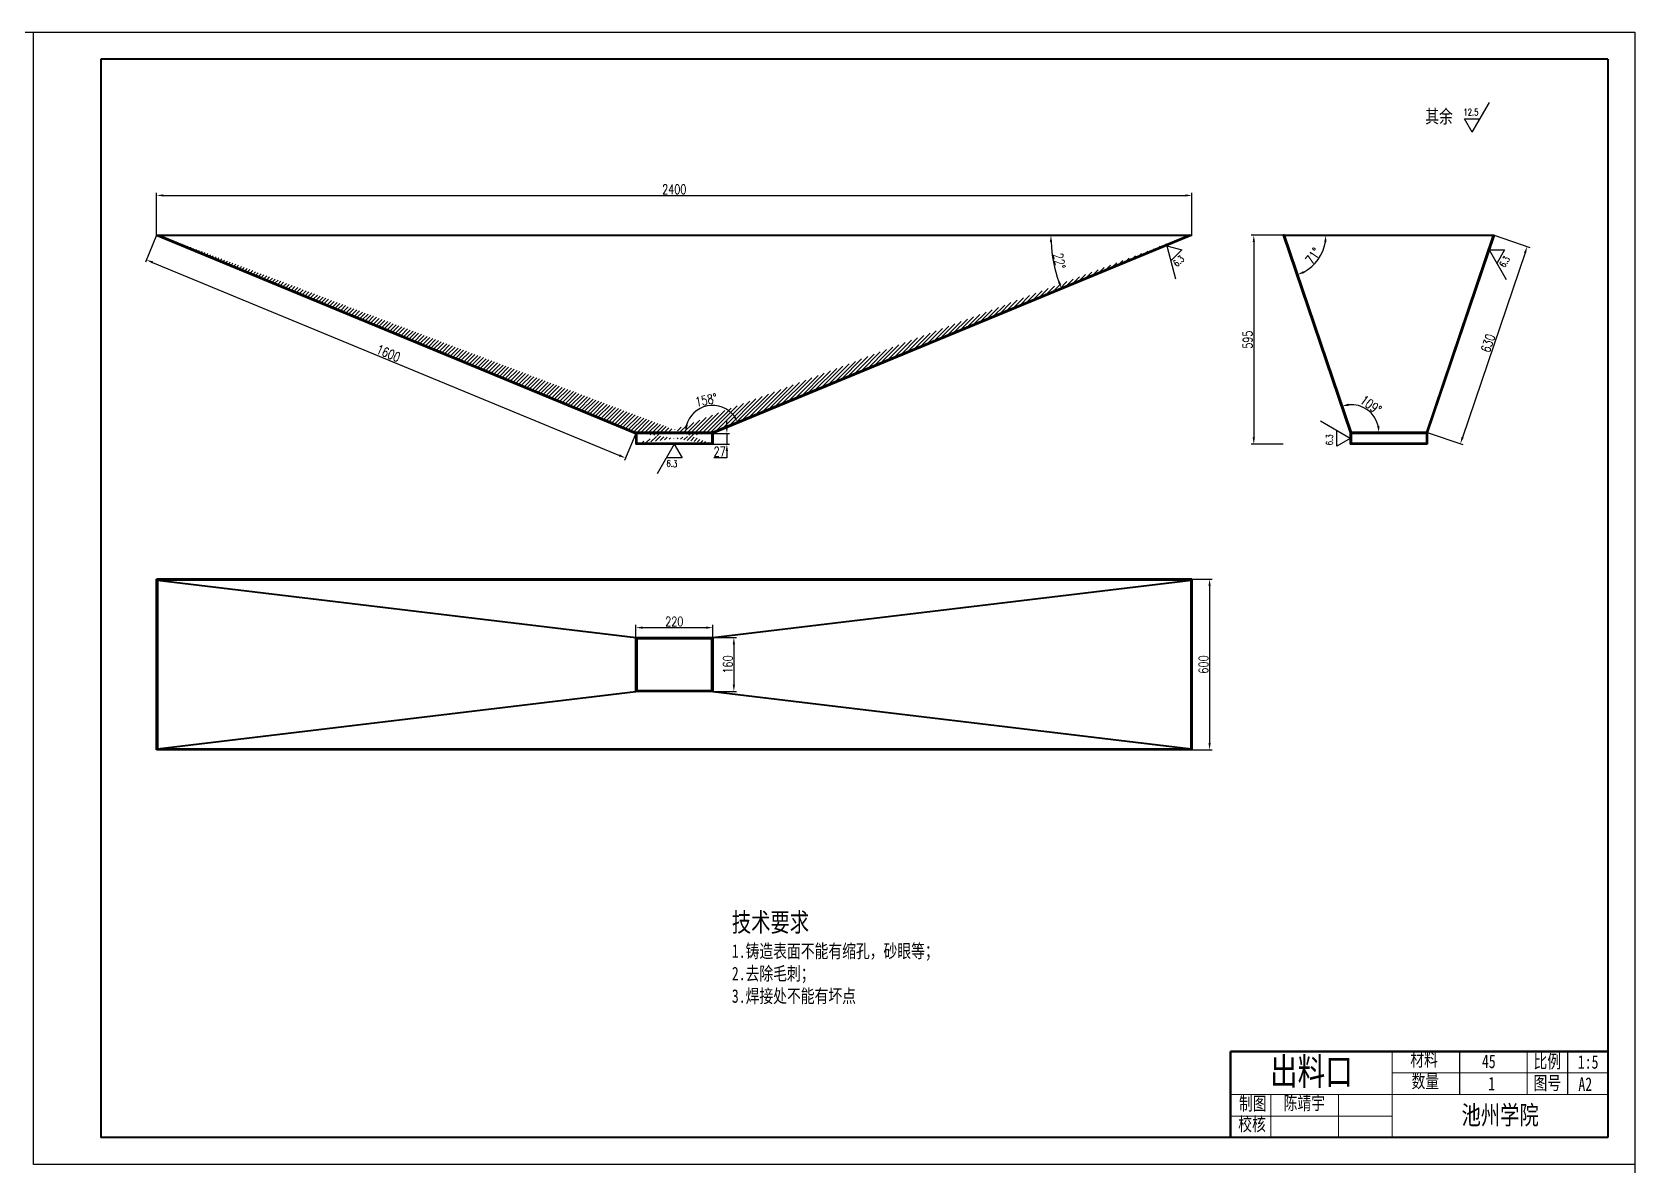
# Model space of a CAD drawing. Header units: inches. Extents: x -636 to 5660, y -1140 to 588.
# Drawn here: x 5065 to 5660, y 168 to 588 of the extents above; entities that cross this region are included whole.
import ezdxf

# ---------------------------------------------------------------- set-up
doc = ezdxf.new("R2010")
doc.units = ezdxf.units.IN
doc.header["$MEASUREMENT"] = 0
doc.linetypes.add('CENTER2', pattern=[28.575, 19.05, -3.175, 3.175, -3.175])
for name, color, linetype in [('biaozhu', 210, 'Continuous'), ('dim', 7, 'Continuous'), ('图层2', 50, 'CENTER2')]:
    doc.layers.add(name, color=color, linetype=linetype)
for name, color, linetype, lineweight in [('cushixian', 4, 'Continuous', 50), ('文字', 7, 'Continuous', 15), ('文字层', 7, 'Continuous', 25), ('标注层', 3, 'Continuous', 25), ('粗实线', 7, 'Continuous', 40), ('细实线', 5, 'Continuous', 9)]:
    doc.layers.add(name, color=color, linetype=linetype, lineweight=lineweight)
doc.styles.get("Standard").update_dxf_attribs({"font": 'txt.shx', "width": 0.75, "bigfont": 'gbcbig.shx'})
doc.dimstyles.new('GB-3.5', dxfattribs={"dimtxt": 3.5, "dimasz": 2.5, "dimexe": 1, "dimexo": 0, "dimgap": 0.5, "dimtad": 1, "dimtoh": 1, "dimdec": 0, "dimdsep": 46, "dimtxsty": 'Standard', "dimcen": 0, "dimadec": 0, "dimazin": 2, "dimtfac": 1, "dimtdec": 0, "dimtmove": 0, "dimatfit": 3, "dimfxl": 1, "dimarcsym": 0})
pattern_1 = [(45, (4072.8314, -255.8059), (-0.7184205, 0.7184205), [])]

# ---------------------------------------------------------------- blocks, each defined once
blk = doc.blocks.new('*D61')
at = {"layer": 'Defpoints', "color": 0, "transparency": 16777216}
for p in [(5495.62, 385.23), (5495.62, 321.95), (5502.17, 321.95)]:
    blk.add_point(p, dxfattribs=at)
at = {"layer": '标注层', "color": 0, "lineweight": -2, "transparency": 16777216}
for p, q in [((5495.62, 385.23), (5503.17, 385.23)), ((5502.17, 382.73), (5502.17, 324.45)), ((5495.62, 321.95), (5503.17, 321.95))]:
    blk.add_line(p, q, dxfattribs=at)
at = {"layer": '标注层', "color": 0, "transparency": 16777216}
for points in [[(5501.75, 382.73), (5502.58, 382.73), (5502.17, 385.23)], [(5501.75, 324.45), (5502.58, 324.45), (5502.17, 321.95)]]:
    blk.add_solid(points, dxfattribs=at)
at = {"layer": '标注层', "color": 0, "transparency": 16777216, "insert": (5499.92, 353.59), "char_height": 3.5, "attachment_point": 5, "rotation": 90}
blk.add_mtext('600', dxfattribs=at)
blk = doc.blocks.new('*D62')
at = {"layer": 'Defpoints', "color": 0, "transparency": 16777216}
for p in [(5495.62, 527.55), (5111.62, 512.79), (5495.62, 512.79)]:
    blk.add_point(p, dxfattribs=at)
at = {"layer": '标注层', "color": 0, "lineweight": -2, "transparency": 16777216}
for p, q in [((5111.62, 512.79), (5111.62, 528.55)), ((5114.12, 527.55), (5493.12, 527.55)), ((5495.62, 512.79), (5495.62, 528.55))]:
    blk.add_line(p, q, dxfattribs=at)
at = {"layer": '标注层', "color": 0, "transparency": 16777216}
for points in [[(5114.12, 527.96), (5114.12, 527.13), (5111.62, 527.55)], [(5493.12, 527.96), (5493.12, 527.13), (5495.62, 527.55)]]:
    blk.add_solid(points, dxfattribs=at)
at = {"layer": '标注层', "color": 0, "transparency": 16777216, "insert": (5303.62, 529.8), "char_height": 3.5, "attachment_point": 5}
blk.add_mtext('2400', dxfattribs=at)
blk = doc.blocks.new('*D63')
at = {"layer": 'Defpoints', "color": 0, "transparency": 16777216}
for p in [(5111.62, 512.79), (5289.35, 439.29), (5285.58, 430.17)]:
    blk.add_point(p, dxfattribs=at)
at = {"layer": '标注层', "color": 0, "lineweight": -2, "transparency": 16777216}
for p, q in [((5111.62, 512.79), (5107.47, 502.75)), ((5110.16, 502.72), (5283.27, 431.13)), ((5289.35, 439.29), (5285.2, 429.25))]:
    blk.add_line(p, q, dxfattribs=at)
at = {"layer": '标注层', "color": 0, "transparency": 16777216}
for points in [[(5110.32, 503.1), (5110, 502.33), (5107.85, 503.67)], [(5283.43, 431.51), (5283.11, 430.74), (5285.58, 430.17)]]:
    blk.add_solid(points, dxfattribs=at)
at = {"layer": '标注层', "color": 0, "transparency": 16777216, "insert": (5197.58, 469), "char_height": 3.5, "attachment_point": 5, "rotation": 337.53194}
blk.add_mtext('1600', dxfattribs=at)
blk = doc.blocks.new('*D64')
at = {"layer": 'Defpoints', "color": 0, "transparency": 16777216}
for p in [(5317.91, 439.29), (5317.91, 435.29), (5323.13, 435.29)]:
    blk.add_point(p, dxfattribs=at)
at = {"layer": '标注层', "color": 0, "lineweight": -2, "transparency": 16777216}
for p, q in [((5323.13, 441.79), (5323.13, 444.29)), ((5317.91, 439.29), (5324.13, 439.29)), ((5317.91, 435.29), (5324.13, 435.29)), ((5323.13, 439.29), (5323.13, 435.29)), ((5323.13, 430.29), (5318.26, 430.29)), ((5323.13, 432.79), (5323.13, 430.29))]:
    blk.add_line(p, q, dxfattribs=at)
at = {"layer": '标注层', "color": 0, "transparency": 16777216}
for points in [[(5322.71, 441.79), (5323.55, 441.79), (5323.13, 439.29)], [(5322.71, 432.79), (5323.55, 432.79), (5323.13, 435.29)]]:
    blk.add_solid(points, dxfattribs=at)
at = {"layer": '标注层', "color": 0, "transparency": 16777216, "insert": (5320.44, 432.54), "char_height": 3.5, "attachment_point": 5}
blk.add_mtext('27', dxfattribs=at)
blk = doc.blocks.new('*D65')
at = {"layer": 'Defpoints', "color": 0, "transparency": 16777216}
for p in [(5111.62, 512.79), (5494.78, 512.79), (5495.62, 512.79), (5443.74, 506.08), (5317.84, 439.61)]:
    blk.add_point(p, dxfattribs=at)
at = {"layer": '标注层', "color": 0, "lineweight": -2, "transparency": 16777216}
blk.add_arc((5494.78, 512.79), 51.49, 182.7823, 199.68577, dxfattribs=at)
at = {"layer": '标注层', "color": 0, "transparency": 16777216}
for points in [[(5442.94, 510.28), (5443.77, 510.3), (5443.3, 512.79)], [(5446.7, 495.6), (5445.92, 495.3), (5447.21, 493.11)]]:
    blk.add_solid(points, dxfattribs=at)
at = {"layer": '标注层', "color": 0, "transparency": 16777216, "insert": (5446.49, 503.2), "char_height": 3.5, "attachment_point": 5, "rotation": 281.23403}
blk.add_mtext('22°', dxfattribs=at)
blk = doc.blocks.new('*D66')
at = {"layer": 'Defpoints', "color": 0, "transparency": 16777216}
for p in [(5529.83, 512.79), (5529.83, 512.79), (5607.35, 512.79), (5540.27, 501.39), (5554.64, 439.61)]:
    blk.add_point(p, dxfattribs=at)
at = {"layer": '标注层', "color": 0, "lineweight": -2, "transparency": 16777216}
blk.add_arc((5529.83, 512.79), 15.47, 298.00603, 350.72811, dxfattribs=at)
at = {"layer": '标注层', "color": 0, "transparency": 16777216}
for points in [[(5544.67, 510.33), (5545.5, 510.26), (5545.29, 512.79)], [(5537.25, 498.75), (5536.92, 499.52), (5534.79, 498.14)]]:
    blk.add_solid(points, dxfattribs=at)
at = {"layer": '标注层', "color": 0, "transparency": 16777216, "insert": (5540.57, 505.09), "char_height": 3.5, "attachment_point": 5, "rotation": 54.36707}
blk.add_mtext('71°', dxfattribs=at)
blk = doc.blocks.new('*D67')
at = {"layer": 'Defpoints', "color": 0, "transparency": 16777216}
for p in [(5529.83, 512.79), (5563, 445.74), (5554.64, 439.61), (5554.64, 439.61), (5582.56, 439.61)]:
    blk.add_point(p, dxfattribs=at)
at = {"layer": '标注层', "color": 0, "lineweight": -2, "transparency": 16777216}
blk.add_arc((5554.64, 439.61), 10.37, 13.85552, 94.8822, dxfattribs=at)
at = {"layer": '标注层', "color": 0, "transparency": 16777216}
for points in [[(5553.85, 449.53), (5553.68, 450.35), (5551.31, 449.43)], [(5565.12, 442.14), (5564.29, 442.04), (5565.01, 439.61)]]:
    blk.add_solid(points, dxfattribs=at)
at = {"layer": '标注层', "color": 0, "transparency": 16777216, "insert": (5561.99, 449.87), "char_height": 3.5, "attachment_point": 5, "rotation": 324.36886}
blk.add_mtext('109°', dxfattribs=at)
blk = doc.blocks.new('*D68')
at = {"layer": 'Defpoints', "color": 0, "transparency": 16777216}
for p in [(5607.67, 512.79), (5582.88, 439.61), (5595.18, 435.45)]:
    blk.add_point(p, dxfattribs=at)
at = {"layer": '标注层', "color": 0, "lineweight": -2, "transparency": 16777216}
for p, q in [((5607.67, 512.79), (5620.92, 508.3)), ((5619.17, 506.25), (5595.98, 437.81)), ((5582.88, 439.61), (5596.13, 435.13))]:
    blk.add_line(p, q, dxfattribs=at)
at = {"layer": '标注层', "color": 0, "transparency": 16777216}
for points in [[(5618.77, 506.39), (5619.56, 506.12), (5619.97, 508.62)], [(5595.59, 437.95), (5596.38, 437.68), (5595.18, 435.45)]]:
    blk.add_solid(points, dxfattribs=at)
at = {"layer": '标注层', "color": 0, "transparency": 16777216, "insert": (5605.44, 472.76), "char_height": 3.5, "attachment_point": 5, "rotation": 71.2878}
blk.add_mtext('630', dxfattribs=at)
blk = doc.blocks.new('*D69')
at = {"layer": 'Defpoints', "color": 0, "transparency": 16777216}
for p in [(5529.51, 512.79), (5518.56, 435.28), (5529.51, 435.28)]:
    blk.add_point(p, dxfattribs=at)
at = {"layer": '标注层', "color": 0, "lineweight": -2, "transparency": 16777216}
for p, q in [((5529.51, 512.79), (5517.56, 512.79)), ((5518.56, 510.29), (5518.56, 437.78)), ((5529.51, 435.28), (5517.56, 435.28))]:
    blk.add_line(p, q, dxfattribs=at)
at = {"layer": '标注层', "color": 0, "transparency": 16777216}
for points in [[(5518.14, 510.29), (5518.98, 510.29), (5518.56, 512.79)], [(5518.14, 437.78), (5518.98, 437.78), (5518.56, 435.28)]]:
    blk.add_solid(points, dxfattribs=at)
at = {"layer": '标注层', "color": 0, "transparency": 16777216, "insert": (5516.31, 474.04), "char_height": 3.5, "attachment_point": 5, "rotation": 90}
blk.add_mtext('595', dxfattribs=at)
blk = doc.blocks.new('*D70')
at = {"layer": 'Defpoints', "color": 0, "transparency": 16777216}
for p in [(5289.36, 363.59), (5317.91, 367.26), (5317.91, 363.59)]:
    blk.add_point(p, dxfattribs=at)
at = {"layer": '标注层', "color": 0, "lineweight": -2, "transparency": 16777216}
for p, q in [((5289.36, 363.59), (5289.36, 368.26)), ((5291.86, 367.26), (5315.41, 367.26)), ((5317.91, 363.59), (5317.91, 368.26))]:
    blk.add_line(p, q, dxfattribs=at)
at = {"layer": '标注层', "color": 0, "transparency": 16777216}
for points in [[(5291.86, 367.68), (5291.86, 366.85), (5289.36, 367.26)], [(5315.41, 367.68), (5315.41, 366.85), (5317.91, 367.26)]]:
    blk.add_solid(points, dxfattribs=at)
at = {"layer": '标注层', "color": 0, "transparency": 16777216, "insert": (5303.63, 369.51), "char_height": 3.5, "attachment_point": 5}
blk.add_mtext('220', dxfattribs=at)
blk = doc.blocks.new('*D71')
at = {"layer": 'Defpoints', "color": 0, "transparency": 16777216}
for p in [(5317.91, 363.59), (5317.91, 343.59), (5325.73, 343.59)]:
    blk.add_point(p, dxfattribs=at)
at = {"layer": '标注层', "color": 0, "lineweight": -2, "transparency": 16777216}
for p, q in [((5317.91, 363.59), (5326.73, 363.59)), ((5325.73, 361.09), (5325.73, 346.09)), ((5317.91, 343.59), (5326.73, 343.59))]:
    blk.add_line(p, q, dxfattribs=at)
at = {"layer": '标注层', "color": 0, "transparency": 16777216}
for points in [[(5325.31, 361.09), (5326.14, 361.09), (5325.73, 363.59)], [(5325.31, 346.09), (5326.14, 346.09), (5325.73, 343.59)]]:
    blk.add_solid(points, dxfattribs=at)
at = {"layer": '标注层', "color": 0, "transparency": 16777216, "insert": (5323.48, 353.59), "char_height": 3.5, "attachment_point": 5, "rotation": 90}
blk.add_mtext('160', dxfattribs=at)

msp = doc.modelspace()

# ---------------------------------------------------------------- hatches: boundary and pattern name
at = {"layer": '细实线'}
h = msp.add_hatch(dxfattribs=at)
h.set_pattern_fill('ANSI31', color=256, scale=0.32, style=0)
h.set_pattern_definition([(45, (5111.6219, 435.2879), (-0.7184205, 0.7184205), [])])
h.paths.add_polyline_path([(5289.67, 439.29), (5289.67, 435.61), (5317.59, 435.61), (5317.59, 439.29)], flags=16)
edge = h.paths.add_edge_path()
edge.add_line((5112.46, 512.79), (5289.41, 439.61))
edge.add_line((5111.62, 512.79), (5289.35, 439.29))
edge.add_line((5289.35, 439.29), (5289.35, 435.29))
edge.add_line((5317.84, 439.61), (5289.41, 439.61))
edge.add_line((5317.91, 435.29), (5289.35, 435.29))
edge.add_line((5494.78, 512.79), (5317.84, 439.61))
edge.add_line((5495.62, 512.79), (5317.91, 439.29))
edge.add_line((5317.91, 439.29), (5317.91, 435.29))
h = msp.add_hatch(dxfattribs=at)
h.set_pattern_fill('ANSI31', color=256, scale=0.32, style=0)
h.set_pattern_definition(pattern_1)
h.paths.add_polyline_path([(5529.83, 512.79), (5529.51, 512.79), (5554.33, 439.61), (5554.33, 435.29), (5582.88, 435.29), (5582.88, 439.61), (5607.67, 512.79), (5607.35, 512.79), (5582.56, 439.61), (5554.64, 439.61)])
h.paths.add_polyline_path([(5554.65, 439.29), (5582.56, 439.29), (5582.56, 435.61), (5554.65, 435.61)], flags=16)
h = msp.add_hatch(dxfattribs=at)
h.set_pattern_fill('ANSI31', color=256, scale=0.32, style=0)
h.set_pattern_definition(pattern_1)
h.paths.add_polyline_path([(5582.88, 439.61), (5554.33, 439.61), (5554.33, 435.29), (5582.88, 435.29)])
h.paths.add_polyline_path([(5554.65, 439.29), (5582.56, 439.29), (5582.56, 435.61), (5554.65, 435.61)], flags=16)
h = msp.add_hatch(dxfattribs=at)
h.set_pattern_fill('ANSI31', color=256, scale=0.32, style=0)
h.set_pattern_definition(pattern_1)
h.paths.add_polyline_path([(5111.94, 385.23), (5111.62, 385.23), (5111.62, 321.95), (5111.94, 321.95)])
h = msp.add_hatch(dxfattribs=at)
h.set_pattern_fill('ANSI31', color=256, scale=0.32, style=0)
h.set_pattern_definition(pattern_1)
h.paths.add_polyline_path([(5495.62, 385.23), (5111.94, 385.23), (5111.94, 384.91), (5495.3, 384.91), (5495.3, 322.27), (5111.94, 322.27), (5111.94, 321.95), (5495.62, 321.95)])
h = msp.add_hatch(dxfattribs=at)
h.set_pattern_fill('ANSI31', color=256, scale=0.32, style=0)
h.set_pattern_definition(pattern_1)
h.paths.add_polyline_path([(5317.91, 363.59), (5307.91, 363.59), (5289.36, 363.59), (5289.36, 343.59), (5317.91, 343.59)])
h.paths.add_polyline_path([(5289.68, 343.95), (5317.59, 343.95), (5317.59, 363.27), (5289.68, 363.27)], flags=16)

# ---------------------------------------------------------------- linework, layer by layer
at = {"layer": 'biaozhu', "color": 0, "lineweight": -3}
for p, q in [((5594.93, 194.13), (5594.93, 210.13)), ((5634.93, 210.13), (5634.93, 194.13))]:
    msp.add_line(p, q, dxfattribs=at)
at = {"layer": '图层2', "color": 3, "linetype": 'ByBlock', "lineweight": -3}
for p, q in [((5599.61, 550.96), (5605.96, 561.96)), ((5599.61, 550.96), (5596.72, 555.96)), ((5596.72, 555.96), (5602.5, 555.96)), ((5486.25, 508.91), (5489.53, 496.64)), ((5486.25, 508.91), (5491.82, 507.42)), ((5491.82, 507.42), (5487.74, 503.34)), ((5605.81, 507.32), (5612.16, 496.32)), ((5605.81, 507.32), (5611.59, 507.32)), ((5611.59, 507.32), (5608.7, 502.32)), ((5554.33, 437.45), (5543.33, 443.8)), ((5549.33, 434.56), (5549.33, 440.34)), ((5303.63, 435.29), (5297.28, 424.29)), ((5303.63, 435.29), (5306.52, 430.29)), ((5554.33, 437.45), (5549.33, 434.56)), ((5306.52, 430.29), (5300.74, 430.29))]:
    msp.add_line(p, q, dxfattribs=at)
at = {"layer": '标注层'}
for p, q in [((5474.52, 385.23), (5492.63, 385.23)), ((5474.52, 321.95), (5492.63, 321.95))]:
    msp.add_line(p, q, dxfattribs=at)
for points in [[(4470.93, 588.13), (5659.93, 588.13), (5659.93, -252.87), (4470.93, -252.87)], [(5065.93, 588.13), (5659.93, 588.13), (5659.93, 168.13), (5065.93, 168.13)]]:
    msp.add_lwpolyline(points, close=True, dxfattribs=at)
msp.add_arc((5317.84, 439.61), 10.06, 36.74683, 165.73221, dxfattribs=at)
for points in [[(5308.51, 442.04), (5307.68, 442.14), (5307.78, 439.61)], [(5326.26, 445.84), (5325.54, 445.42), (5327.14, 443.46)]]:
    msp.add_solid(points, dxfattribs=at)
at = {"layer": '粗实线'}
for p, q in [((5649.93, 578.13), (5090.93, 578.13)), ((5090.93, 578.13), (5090.93, 178.13)), ((5649.93, 578.13), (5649.93, 178.13)), ((5111.62, 512.79), (5289.35, 439.29)), ((5111.62, 512.79), (5495.62, 512.79)), ((5112.46, 512.79), (5289.41, 439.61)), ((5494.78, 512.79), (5317.84, 439.61)), ((5495.62, 512.79), (5317.91, 439.29)), ((5529.51, 512.79), (5554.33, 439.61)), ((5529.83, 512.79), (5529.51, 512.79)), ((5529.83, 512.79), (5554.64, 439.61)), ((5529.83, 512.79), (5607.35, 512.79)), ((5607.35, 512.79), (5582.56, 439.61)), ((5607.67, 512.79), (5582.88, 439.61)), ((5607.35, 512.79), (5607.67, 512.79)), ((5289.35, 439.29), (5289.35, 435.29)), ((5317.91, 435.29), (5289.35, 435.29)), ((5317.84, 439.61), (5289.41, 439.61)), ((5317.59, 439.29), (5289.67, 439.29)), ((5289.67, 439.29), (5289.67, 435.61)), ((5317.59, 435.61), (5289.67, 435.61)), ((5317.59, 439.29), (5317.59, 435.61)), ((5317.91, 439.29), (5317.91, 435.29)), ((5554.33, 439.61), (5554.33, 435.29)), ((5582.88, 435.29), (5554.33, 435.29)), ((5582.56, 439.61), (5554.64, 439.61)), ((5582.56, 439.29), (5554.65, 439.29)), ((5554.65, 439.29), (5554.65, 435.61)), ((5582.56, 435.61), (5554.65, 435.61)), ((5582.56, 439.29), (5582.56, 435.61)), ((5582.88, 439.61), (5582.88, 435.29)), ((5111.62, 321.95), (5111.62, 385.23)), ((5111.94, 384.91), (5289.36, 363.59)), ((5111.94, 384.91), (5111.94, 322.27)), ((5495.3, 384.91), (5111.94, 384.91)), ((5317.91, 363.59), (5495.3, 384.91)), ((5495.3, 322.27), (5495.3, 384.91)), ((5495.62, 385.23), (5495.62, 321.95)), ((5289.36, 343.59), (5289.36, 363.59)), ((5289.36, 363.59), (5307.91, 363.59)), ((5289.68, 363.27), (5289.68, 343.95)), ((5289.68, 363.27), (5317.59, 363.27)), ((5307.91, 363.59), (5317.91, 363.59)), ((5317.59, 343.95), (5317.59, 363.27)), ((5317.91, 363.59), (5317.91, 343.59)), ((5111.94, 322.27), (5289.36, 343.59)), ((5317.91, 343.59), (5289.36, 343.59)), ((5289.68, 343.95), (5317.59, 343.95)), ((5317.91, 343.59), (5495.3, 322.27)), ((5495.62, 321.95), (5111.62, 321.95)), ((5111.94, 322.27), (5495.3, 322.27)), ((5649.93, 178.13), (5090.93, 178.13))]:
    msp.add_line(p, q, dxfattribs=at)
at = {"layer": '粗实线', "lineweight": 50}
msp.add_line((5111.62, 385.23), (5495.62, 385.23), dxfattribs=at)
at = {"layer": '粗实线', "color": 0, "lineweight": 50}
for p, q in [((5509.93, 178.13), (5509.93, 210.13)), ((5509.93, 210.13), (5649.93, 210.13))]:
    msp.add_line(p, q, dxfattribs=at)
at = {"layer": '细实线', "color": 0}
for p, q in [((5569.93, 178.13), (5569.93, 210.13)), ((5619.93, 194.13), (5619.93, 210.13)), ((5649.93, 202.13), (5569.93, 202.13)), ((5649.93, 194.13), (5509.93, 194.13)), ((5524.93, 178.13), (5524.93, 194.13)), ((5549.93, 178.13), (5549.93, 194.13)), ((5509.93, 186.13), (5569.93, 186.13))]:
    msp.add_line(p, q, dxfattribs=at)

# ---------------------------------------------------------------- texts
at = {"color": 0, "char_height": 5, "width": 15, "attachment_point": 5}
for s, insert in [('{\\fSimSun|b0|i0|c134|p2;\\W0.75;比例}', (5627.43, 206.13)), ('{\\fSimSun|b0|i0|c134|p2;\\W0.75;图号}', (5627.43, 198.13))]:
    msp.add_mtext(s, dxfattribs=dict(at, insert=insert))
at = {"layer": 'cushixian', "color": 3, "lineweight": -3, "ltscale": 0.1, "insert": (5582.17, 559.35), "char_height": 5, "width": 14.2113, "attachment_point": 1}
msp.add_mtext('{\\fSimSun|b0|i0|c134|p2;\\W0.75;其余}', dxfattribs=at)
at = {"layer": 'cushixian', "color": 0, "lineweight": -3, "ltscale": 0.1, "insert": (5539.93, 202.13), "char_height": 10, "width": 60, "attachment_point": 5}
msp.add_mtext('{\\fSimSun|b0|i0|c134|p2;\\W0.75;出料口}', dxfattribs=at)
at = {"layer": 'dim', "char_height": 5, "attachment_point": 1}
for s, insert in [('{\\fSimSun|b0|i0|c134|p2;\\W0.75;45}', (5603.17, 208.91)), ('{\\fSimSun|b0|i0|c134|p2;\\W0.75;1:5}', (5638.75, 208.71)), ('{\\fSimSun|b0|i0|c134|p2;\\W0.75;1}', (5605.53, 200.66)), ('{\\fSimSun|b0|i0|c134|p2;\\W0.75;A2}', (5638.95, 200.46)), ('{\\fSimSun|b0|i0|c134|p2;陈靖宇}', (5529.63, 193.48))]:
    msp.add_mtext_dynamic_manual_height_columns(s, width=25, gutter_width=1, heights=[0], dxfattribs=dict(at, insert=insert))
at = {"layer": '图层2', "color": 3, "linetype": 'ByBlock', "lineweight": -3, "insert": (5596.29, 559.68), "char_height": 2.5, "width": 29.7869, "attachment_point": 1}
msp.add_mtext('12.5', dxfattribs=at)
at = {"layer": '图层2', "color": 3, "linetype": 'ByBlock', "lineweight": -3, "char_height": 2.5, "width": 29.7869, "attachment_point": 1}
for insert, rotation in [((5488.37, 502.75), 42.92337), ((5609.46, 501.92), 57.94983), ((5545.32, 434.95), 87.94983), ((5300.78, 429.43), 357.94983)]:
    msp.add_mtext('6.3', dxfattribs=dict(at, insert=insert, rotation=rotation))
at = {"layer": '图层2', "color": 0, "linetype": 'ByBlock', "lineweight": -3, "insert": (5609.93, 186.13), "char_height": 7, "width": 80.0019, "attachment_point": 5}
msp.add_mtext('{\\fSimSun|b0|i0|c134|p2;池州学院}', dxfattribs=at)
at = {"layer": '文字', "color": 0, "char_height": 5, "attachment_point": 1}
for s, insert, width in [('{\\fSimSun|b0|i0|c134|p2;\\W0.75;材料}', (5576.62, 209.6), 15), ('{\\fSimSun|b0|i0|c134|p2;\\W0.75;数量}', (5577.07, 201.57), 15), ('{\\fSimSun|b0|i0|c134|p2;\\W0.75;制图}', (5513.09, 193.27), 13.9904), ('{\\fSimSun|b0|i0|c134|p2;\\W0.75;校核}', (5512.8, 185.65), 14.2769)]:
    msp.add_mtext(s, dxfattribs=dict(at, insert=insert, width=width))
at = {"layer": '文字层', "insert": (5324.98, 261.5), "char_height": 5, "width": 123.0626, "attachment_point": 1}
msp.add_mtext('{\\fSimSun|b0|i0|c134|p2;\\H1.4x;\\W0.75;技术要求\\P\\H0.7143x;1.铸造表面不能有缩孔，砂眼等；\\P2.去除毛刺；\\P3.焊接处不能有坏点}', dxfattribs=at)
at = {"layer": '标注层', "color": 7, "insert": (5315.44, 451.68), "char_height": 3.5, "attachment_point": 5, "rotation": 11.23952}
msp.add_mtext('{\\W0.75;158°}', dxfattribs=at)

# ---------------------------------------------------------------- dimensions: what is measured, and where the dimension line sits
at = {"layer": '标注层'}
for base, p1, p2, text, picture, middle in [((5495.62, 527.55), (5111.62, 512.79), (5495.62, 512.79), '2400', '*D62', (5303.62, 529.8)), ((5317.91, 367.26), (5289.36, 363.59), (5317.91, 363.59), '220', '*D70', (5303.63, 369.51))]:
    dim = msp.add_linear_dim(base=base, p1=p1, p2=p2, text=text, dimstyle='GB-3.5', dxfattribs=at)
    dim.commit()
    dim.dimension.update_dxf_attribs({"geometry": picture, "text_midpoint": middle})
for p1, p2, distance, text, picture, middle in [((5111.62, 512.79), (5289.35, 439.29), -9.87, '1600', '*D63', (5197.58, 469)), ((5607.67, 512.79), (5582.88, 439.61), 12.99, '630', '*D68', (5605.44, 472.76))]:
    dim = msp.add_aligned_dim(p1=p1, p2=p2, distance=distance, text=text, dimstyle='GB-3.5', dxfattribs=at)
    dim.commit()
    dim.dimension.update_dxf_attribs({"geometry": picture, "text_midpoint": middle})
for base, line1, line2, picture, middle in [((5443.74, 506.08), ((5111.62, 512.79), (5495.62, 512.79)), ((5494.78, 512.79), (5317.84, 439.61)), '*D65', (5446.49, 503.2)), ((5540.27, 501.39), ((5529.83, 512.79), (5607.35, 512.79)), ((5529.83, 512.79), (5554.64, 439.61)), '*D66', (5540.57, 505.09)), ((5563, 445.74), ((5582.56, 439.61), (5554.64, 439.61)), ((5529.83, 512.79), (5554.64, 439.61)), '*D67', (5561.99, 449.87))]:
    dim = msp.add_angular_dim_2l(base=base, line1=line1, line2=line2, dimstyle='GB-3.5', dxfattribs=at)
    dim.commit()
    dim.dimension.update_dxf_attribs({"geometry": picture, "text_midpoint": middle})
for base, p1, p2, text, picture, middle in [((5518.56, 435.28), (5529.51, 512.79), (5529.51, 435.28), '595', '*D69', (5516.31, 474.04)), ((5323.13, 435.29), (5317.91, 439.29), (5317.91, 435.29), '27', '*D64', (5320.44, 432.54)), ((5502.17, 321.95), (5495.62, 385.23), (5495.62, 321.95), '600', '*D61', (5499.92, 353.59)), ((5325.73, 343.59), (5317.91, 363.59), (5317.91, 343.59), '160', '*D71', (5323.48, 353.59))]:
    dim = msp.add_linear_dim(base=base, p1=p1, p2=p2, angle=90, text=text, dimstyle='GB-3.5', dxfattribs=at)
    dim.commit()
    dim.dimension.update_dxf_attribs({"geometry": picture, "text_midpoint": middle})

doc.saveas('drawing.dxf')
